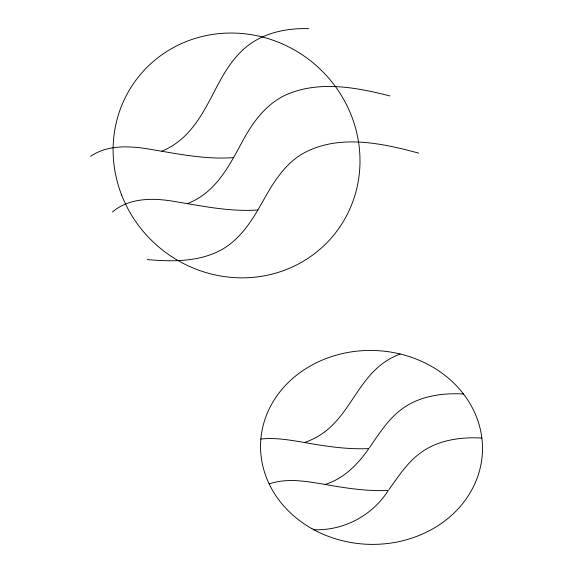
<?xml version="1.0" encoding="UTF-8"?>
<svg xmlns="http://www.w3.org/2000/svg" width="573" height="573" viewBox="0 0 573 573"><rect width="100%" height="100%" fill="white"/><g stroke="black" fill="none" stroke-linecap="round" stroke-linejoin="round"><path stroke-width="0.86" d="M369.456 447.663C378.624 434.463 387.284 420.467 400.104 410.426C417.832 396.294 441.439 392.713 463.5 393.988M269.145 483.927C287.331 477.667 306.698 481.399 325.156 484.457C343.786 478.663 358.039 464.237 368.84 448.537M388.924 489.586C398.063 476.858 406.737 463.356 419.379 453.744C437.006 440.128 460.183 436.791 481.864 438.059M112.337 212.067C129.161 197.721 152.74 197.814 173.368 201.295C201.324 205.843 229.401 211.981 257.9 209.983M90.563 156.336C107.165 144.94 128.395 145.814 147.404 148.815C175.89 153.464 204.511 159.774 233.555 157.611M161.83 151.2L165.862 149.381A85.556 78.422 53.9 0 0 176.771 142.82C194.913 129.519 205.327 108.877 215.441 89.388C223.377 74.039 232.301 58.675 245.71 47.423C263.028 32.811 286.371 28.048 308.532 28.65M187.586 203.637L191.554 201.904A82.548 76.56 46.9 0 0 202.319 195.629C221.078 182.336 231.671 161.163 242.386 141.502C252.399 122.722 265.679 104.408 285.454 95.097C318.481 80.241 356.141 87.297 389.833 95.935M260.858 439.047C275.506 437.414 290.131 440.093 304.542 442.506L308.267 441.117A72.75 65.2 11.3 0 0 318.409 436.089C348.721 418.39 357.058 379.684 386.381 360.947A68.882 60.953 -3.2 0 1 400.147 353.985M313.839 529.731C343.642 530.806 372.328 515.643 388.272 490.481C367.279 491.369 345.934 488.189 325.156 484.457M368.804 448.595C347.202 449.576 325.736 446.295 304.542 442.506M147.232 259.562C171.771 261.761 198.05 262.083 220.447 250.329C237.458 241.254 249.097 225.168 258.566 208.851C270.076 188.546 281.4 166.464 302.1 154.008C337.819 133.631 381.296 143.014 418.691 153.12M311.999 528.714A110.997 96.952 2.2 0 0 482.394 452.52A110.997 96.952 2.2 0 0 320.157 360.99A110.997 96.952 2.2 0 0 311.999 528.714M121.641 195.078A125.673 120.122 39.6 0 0 333.071 235.926A125.673 120.122 39.6 0 0 254.949 35.333A125.673 120.122 39.6 0 0 121.641 195.078"/></g></svg>
